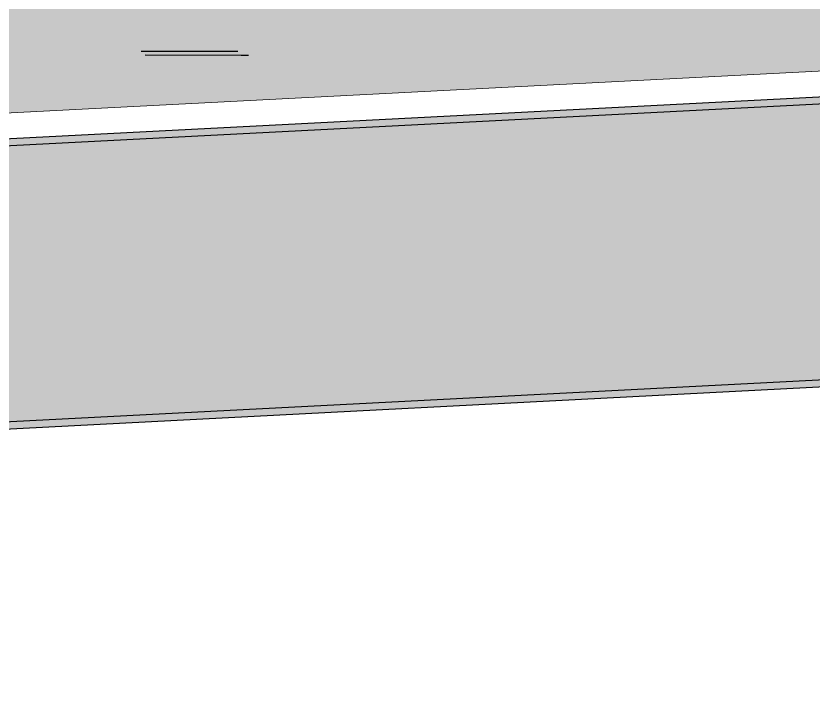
# Model space of a CAD drawing. Header units: millimetres. Extents: x 632 to 645312, y -3890 to 22200.
# Drawn here: x 582268 to 583720, y 8904 to 10169 of the extents above; entities that cross this region are included whole.
import ezdxf

# ---------------------------------------------------------------- set-up
doc = ezdxf.new("R2010")
doc.units = ezdxf.units.MM
doc.layers.add('A-270-M_ROOF', color=132, linetype='Continuous', lineweight=13)
doc.layers.add('S-280-M_STRUCT_FRAME', color=12, linetype='Continuous', lineweight=13)

# ---------------------------------------------------------------- blocks, each defined once
blk = doc.blocks.new('25021-APA-ZZ-ZZ-M3-AR-000001_V3_rvt-8-S6_501-SECTION C1')
at = {"layer": 'A-270-M_ROOF', "lineweight": 5, "transparency": 33554432}
h = blk.add_hatch(color=254, dxfattribs=at)
h.paths.add_polyline_path([(4284252.3, 9552.3), (4307676.8, 10761.2), (4307676.8, 11011.6), (4280622.8, 9615.3), (4280622.8, 9572.6), (4280777.7, 9588.8), (4280862.3, 9588), (4280862.7, 9582.1), (4284241.8, 9756.3), (4284251.2, 9573.4)])
h.paths.add_polyline_path([(4307826.8, 10769), (4312657.3, 11018.3), (4312657.3, 11268.6), (4307826.8, 11019.3), (4307826.8, 10830.9)])
at = {"layer": 'A-270-M_ROOF', "color": 53, "lineweight": 5}
blk.add_line((4282166.5, 9444.6), (4312682.3, 11019.6), dxfattribs=at)
blk = doc.blocks.new('NRP_Framing-Steel-Purlin Z - P914 - EZ250-15-4145884-S6_501-SECTION C1')
at = {"layer": 'S-280-M_STRUCT_FRAME', "color": 150, "lineweight": 25}
for p, q in [((4293198, 10096.6), (4293023.3, 10097.7)), ((4293211.5, 10096.5), (4293198, 10096.6))]:
    blk.add_line(p, q, dxfattribs=at)
blk = doc.blocks.new('NRP_Framing-Steel-Purlin Z - P916 - EZ250-24-V76-S6_501-SECTION C1')
at = {"layer": 'S-280-M_STRUCT_FRAME', "color": 1, "lineweight": 25}
blk.add_line((4293192.1, 10103.8), (4293015.8, 10103.8), dxfattribs=at)

msp = doc.modelspace()

# ---------------------------------------------------------------- hatches: boundary and pattern name
at = {"layer": 'S-280-M_STRUCT_FRAME', "lineweight": 5}
for points in [[(572284.2, 9418.6), (572518.4, 9430.7), (572520.6, 9438.2), (572581.3, 9444.8), (572670.2, 9444.8), (572670.2, 9438.5), (585010.1, 10074.6), (585009.4, 10087.7), (572283.5, 9431.8)], [(572310.7, 8904.3), (585036.6, 9560.2), (585035.9, 9573.4), (572310, 8917.5)]]:
    msp.add_hatch(color=256, dxfattribs=at).paths.add_polyline_path(points)
h = msp.add_hatch(color=256, dxfattribs=at)
h.paths.add_polyline_path([(572310, 8917.5), (585035.9, 9573.4), (585009.5, 10074.5), (572670.2, 9437.9), (572668.6, 9428.7), (572589.3, 9418.6), (572589.9, 9160.9), (572670.9, 9160.9), (572671, 9144.9), (572589.9, 9138.1), (572518.4, 9137.9), (572518.4, 9430.7), (572284.2, 9418.6), (572294.8, 9211.5)])
h.paths.add_polyline_path([(572719.5, 9180.5), (572717.9, 9255.5), (573101.7, 9274.6), (573189.8, 9276.5), (573189.8, 9268.5), (573101.7, 9264), (573101.7, 9199.6), (572725.6, 9180.5)])
h.paths.add_polyline_path([(572453.1, 9249.8), (572351.8, 9262.1), (572350.3, 9276.1), (572351.8, 9288.5), (572356.9, 9289.5), (572356.9, 9276.1), (572444.2, 9276.1), (572448.6, 9307.9), (572453.1, 9308.8), (572453.1, 9272.1)])
h.paths.add_polyline_path([(579854.7, 9546.6), (579849.6, 9546.6), (579849.6, 9663.1), (579339.7, 9634.4), (579336.3, 9709.4), (579965.2, 9745.4), (579968.6, 9702.7), (580025.8, 9702.7), (580025.9, 9673.1), (580557.1, 9697.5), (580557.1, 9689.5), (580461.4, 9684.6), (580465.3, 9617.7), (580296.3, 9609.8), (580025.9, 9595.1), (580025.9, 9552.7), (579994.8, 9546.7), (579881.1, 9546.6)])
h.paths.add_polyline_path([(579881.1, 9557.7), (579994.8, 9557.7), (579994.8, 9596), (579975.4, 9595.1), (579971.5, 9670), (579881.1, 9664.9), (579881.1, 9573.4)])
h.paths.add_polyline_path([(579968.6, 9678.5), (579994.8, 9680.6), (579994.8, 9691.7), (579968, 9691.6), (579968.5, 9680.6)])

# ---------------------------------------------------------------- linework, layer by layer
at = {"layer": 'S-280-M_STRUCT_FRAME', "lineweight": 25}
for p, q in [((572283.5, 9431.8), (585009.4, 10087.7)), ((572670.2, 9438.5), (585010.1, 10074.6)), ((572310, 8917.5), (585035.9, 9573.4)), ((572310.7, 8904.3), (585036.6, 9560.2))]:
    msp.add_line(p, q, dxfattribs=at)

# ---------------------------------------------------------------- block references
at = {"color": 10, "lineweight": 5}
msp.add_blockref('25021-APA-ZZ-ZZ-M3-AR-000001_V3_rvt-8-S6_501-SECTION C1', (-3710519.8, 0), dxfattribs=at)
at = {"layer": 'S-280-M_STRUCT_FRAME', "color": 1, "lineweight": 25}
msp.add_blockref('NRP_Framing-Steel-Purlin Z - P916 - EZ250-24-V76-S6_501-SECTION C1', (-3710519.8, 0), dxfattribs=at)
at = {"layer": 'S-280-M_STRUCT_FRAME', "color": 150, "lineweight": 25}
msp.add_blockref('NRP_Framing-Steel-Purlin Z - P914 - EZ250-15-4145884-S6_501-SECTION C1', (-3710519.8, 0), dxfattribs=at)

doc.saveas('drawing.dxf')
